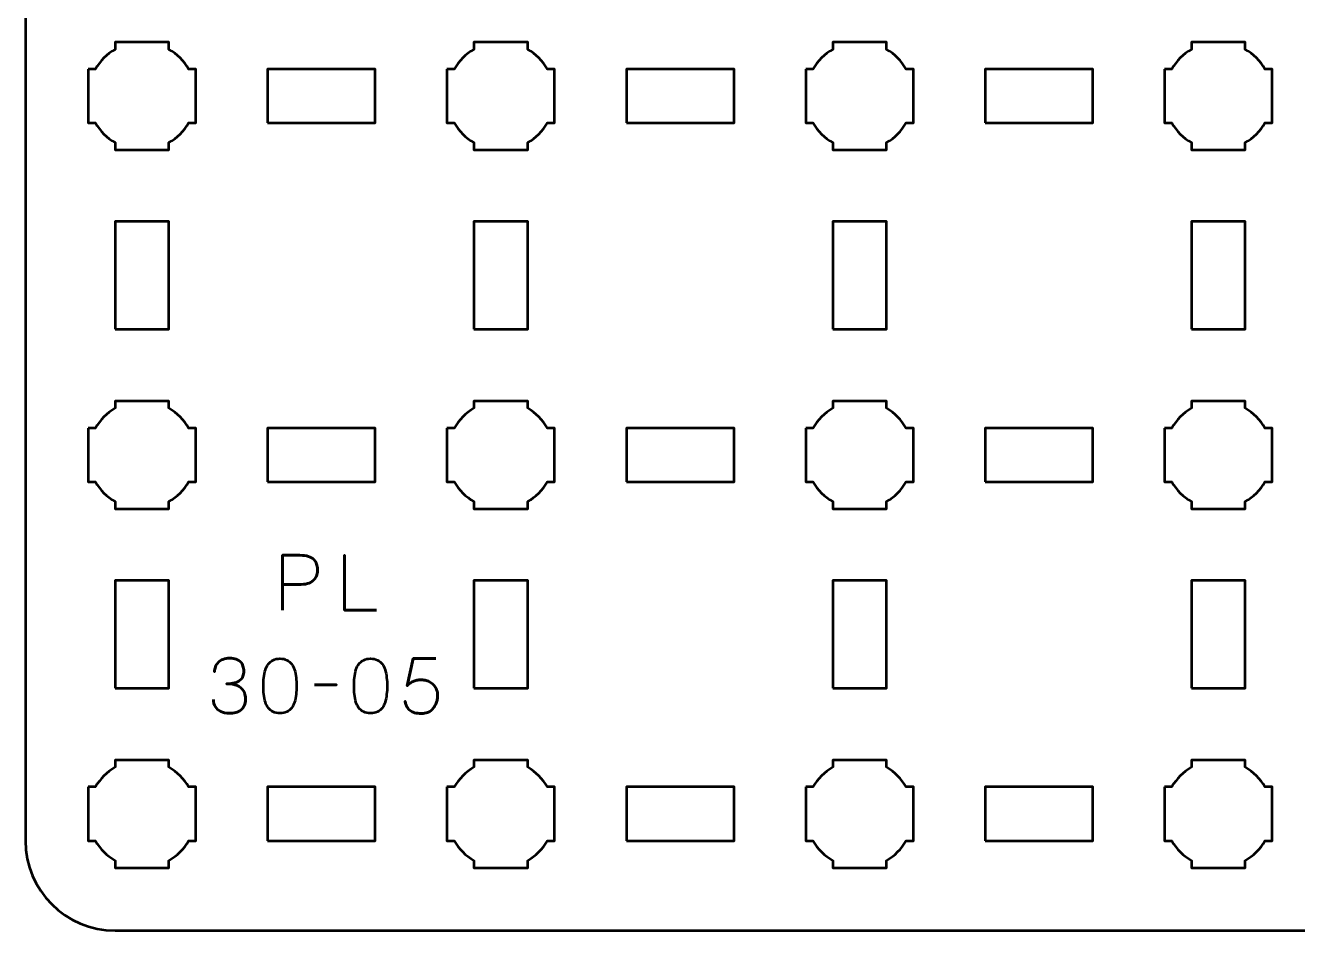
# Model space of a CAD drawing. Header units: centimetres. Extents: x -40.1 to 19.1, y -19.5 to -10.2.
# Drawn here: x -40.15 to -33.06, y -19.5 to -14.46 of the extents above; entities that cross this region are included whole.
import ezdxf

# ---------------------------------------------------------------- set-up
doc = ezdxf.new("R2010")
doc.units = ezdxf.units.CM
doc.header["$MEASUREMENT"] = 0
doc.layers.add('Layer 1', color=7, linetype='Continuous')

msp = doc.modelspace()

# ---------------------------------------------------------------- linework, layer by layer
at = {"layer": 'Layer 1', "color": 250, "lineweight": 53}
for points in [[(-38.8, -15), (-38.2, -15), (-38.2, -14.7), (-38.8, -14.7), (-38.8, -15)], [(-36.8, -15), (-36.2, -15), (-36.2, -14.7), (-36.8, -14.7), (-36.8, -15)], [(-34.8, -15), (-34.2, -15), (-34.2, -14.7), (-34.8, -14.7), (-34.8, -15)], [(-39.65, -16.15), (-39.35, -16.15), (-39.35, -15.55), (-39.65, -15.55), (-39.65, -16.15)], [(-37.65, -16.15), (-37.35, -16.15), (-37.35, -15.55), (-37.65, -15.55), (-37.65, -16.15)], [(-35.65, -16.15), (-35.35, -16.15), (-35.35, -15.55), (-35.65, -15.55), (-35.65, -16.15)], [(-33.65, -16.15), (-33.35, -16.15), (-33.35, -15.55), (-33.65, -15.55), (-33.65, -16.15)], [(-38.8, -17), (-38.2, -17), (-38.2, -16.7), (-38.8, -16.7), (-38.8, -17)], [(-36.8, -17), (-36.2, -17), (-36.2, -16.7), (-36.8, -16.7), (-36.8, -17)], [(-34.8, -17), (-34.2, -17), (-34.2, -16.7), (-34.8, -16.7), (-34.8, -17)], [(-39.65, -18.15), (-39.35, -18.15), (-39.35, -17.55), (-39.65, -17.55), (-39.65, -18.15)], [(-37.65, -18.15), (-37.35, -18.15), (-37.35, -17.55), (-37.65, -17.55), (-37.65, -18.15)], [(-35.65, -18.15), (-35.35, -18.15), (-35.35, -17.55), (-35.65, -17.55), (-35.65, -18.15)], [(-33.65, -18.15), (-33.35, -18.15), (-33.35, -17.55), (-33.65, -17.55), (-33.65, -18.15)], [(-38.8, -19), (-38.2, -19), (-38.2, -18.7), (-38.8, -18.7), (-38.8, -19)], [(-36.8, -19), (-36.2, -19), (-36.2, -18.7), (-36.8, -18.7), (-36.8, -19)], [(-34.8, -19), (-34.2, -19), (-34.2, -18.7), (-34.8, -18.7), (-34.8, -19)]]:
    msp.add_lwpolyline(points, close=True, dxfattribs=at)
msp.add_open_spline([(-40.15, -19), (-40.15, -19), (-40.15, -10.7), (-40.15, -10.7), (-40.15, -10.7), (-40.15, -10.42391), (-39.92609, -10.2), (-39.65, -10.2), (-39.65, -10.2), (-39.65, -10.2), (18.65, -10.2), (18.65, -10.2), (18.65, -10.2), (18.92609, -10.2), (19.15, -10.42391), (19.15, -10.7), (19.15, -10.7), (19.15, -10.7), (19.15, -19), (19.15, -19), (19.15, -19), (19.15, -19.27609), (18.92609, -19.5), (18.65, -19.5), (18.65, -19.5), (18.65, -19.5), (-39.65, -19.5), (-39.65, -19.5), (-39.65, -19.5), (-39.92609, -19.5), (-40.15, -19.27609), (-40.15, -19)], degree=3, knots=[0, 0, 0, 0, 0.125, 0.125, 0.125, 0.125, 0.25, 0.25, 0.25, 0.25, 0.375, 0.375, 0.375, 0.375, 0.5, 0.5, 0.5, 0.5, 0.625, 0.625, 0.625, 0.625, 0.75, 0.75, 0.75, 0.75, 0.875, 0.875, 0.875, 0.875, 1, 1, 1, 1], dxfattribs=at)
at = {"layer": 'Layer 1', "lineweight": 53}
for points in [[(-39.8, -14.7), (-39.8, -14.7), (-39.75985, -14.7), (-39.75985, -14.7), (-39.75985, -14.7), (-39.7335, -14.65447), (-39.69553, -14.6165), (-39.65, -14.59015), (-39.65, -14.59015), (-39.65, -14.59015), (-39.65, -14.55), (-39.65, -14.55), (-39.65, -14.55), (-39.65, -14.55), (-39.5, -14.55), (-39.5, -14.55), (-39.5, -14.55), (-39.5, -14.55), (-39.35, -14.55), (-39.35, -14.55), (-39.35, -14.55), (-39.35, -14.55), (-39.35, -14.59015), (-39.35, -14.59015), (-39.35, -14.59015), (-39.30447, -14.6165), (-39.2665, -14.65447), (-39.24015, -14.7), (-39.24015, -14.7), (-39.24015, -14.7), (-39.2, -14.7), (-39.2, -14.7), (-39.2, -14.7), (-39.2, -14.7), (-39.2, -14.85), (-39.2, -14.85), (-39.2, -14.85), (-39.2, -14.85), (-39.2, -15), (-39.2, -15), (-39.2, -15), (-39.2, -15), (-39.24015, -15), (-39.24015, -15), (-39.24015, -15), (-39.2665, -15.04553), (-39.30447, -15.0835), (-39.35, -15.10985), (-39.35, -15.10985), (-39.35, -15.10985), (-39.35, -15.15), (-39.35, -15.15), (-39.35, -15.15), (-39.35, -15.15), (-39.5, -15.15), (-39.5, -15.15), (-39.5, -15.15), (-39.5, -15.15), (-39.65, -15.15), (-39.65, -15.15), (-39.65, -15.15), (-39.65, -15.15), (-39.65, -15.10985), (-39.65, -15.10985), (-39.65, -15.10985), (-39.69553, -15.0835), (-39.7335, -15.04553), (-39.75985, -15), (-39.75985, -15), (-39.75985, -15), (-39.8, -15), (-39.8, -15), (-39.8, -15), (-39.8, -15), (-39.8, -14.85), (-39.8, -14.85), (-39.8, -14.85), (-39.8, -14.85), (-39.8, -14.7), (-39.8, -14.7)], [(-37.8, -14.7), (-37.8, -14.7), (-37.75985, -14.7), (-37.75985, -14.7), (-37.75985, -14.7), (-37.7335, -14.65447), (-37.69553, -14.6165), (-37.65, -14.59015), (-37.65, -14.59015), (-37.65, -14.59015), (-37.65, -14.55), (-37.65, -14.55), (-37.65, -14.55), (-37.65, -14.55), (-37.5, -14.55), (-37.5, -14.55), (-37.5, -14.55), (-37.5, -14.55), (-37.35, -14.55), (-37.35, -14.55), (-37.35, -14.55), (-37.35, -14.55), (-37.35, -14.59015), (-37.35, -14.59015), (-37.35, -14.59015), (-37.30447, -14.6165), (-37.2665, -14.65447), (-37.24015, -14.7), (-37.24015, -14.7), (-37.24015, -14.7), (-37.2, -14.7), (-37.2, -14.7), (-37.2, -14.7), (-37.2, -14.7), (-37.2, -14.85), (-37.2, -14.85), (-37.2, -14.85), (-37.2, -14.85), (-37.2, -15), (-37.2, -15), (-37.2, -15), (-37.2, -15), (-37.24015, -15), (-37.24015, -15), (-37.24015, -15), (-37.2665, -15.04553), (-37.30447, -15.0835), (-37.35, -15.10985), (-37.35, -15.10985), (-37.35, -15.10985), (-37.35, -15.15), (-37.35, -15.15), (-37.35, -15.15), (-37.35, -15.15), (-37.5, -15.15), (-37.5, -15.15), (-37.5, -15.15), (-37.5, -15.15), (-37.65, -15.15), (-37.65, -15.15), (-37.65, -15.15), (-37.65, -15.15), (-37.65, -15.10985), (-37.65, -15.10985), (-37.65, -15.10985), (-37.69553, -15.0835), (-37.7335, -15.04553), (-37.75985, -15), (-37.75985, -15), (-37.75985, -15), (-37.8, -15), (-37.8, -15), (-37.8, -15), (-37.8, -15), (-37.8, -14.85), (-37.8, -14.85), (-37.8, -14.85), (-37.8, -14.85), (-37.8, -14.7), (-37.8, -14.7)], [(-35.8, -14.7), (-35.8, -14.7), (-35.75985, -14.7), (-35.75985, -14.7), (-35.75985, -14.7), (-35.7335, -14.65447), (-35.69553, -14.6165), (-35.65, -14.59015), (-35.65, -14.59015), (-35.65, -14.59015), (-35.65, -14.55), (-35.65, -14.55), (-35.65, -14.55), (-35.65, -14.55), (-35.5, -14.55), (-35.5, -14.55), (-35.5, -14.55), (-35.5, -14.55), (-35.35, -14.55), (-35.35, -14.55), (-35.35, -14.55), (-35.35, -14.55), (-35.35, -14.59015), (-35.35, -14.59015), (-35.35, -14.59015), (-35.30447, -14.6165), (-35.2665, -14.65447), (-35.24015, -14.7), (-35.24015, -14.7), (-35.24015, -14.7), (-35.2, -14.7), (-35.2, -14.7), (-35.2, -14.7), (-35.2, -14.7), (-35.2, -14.85), (-35.2, -14.85), (-35.2, -14.85), (-35.2, -14.85), (-35.2, -15), (-35.2, -15), (-35.2, -15), (-35.2, -15), (-35.24015, -15), (-35.24015, -15), (-35.24015, -15), (-35.2665, -15.04553), (-35.30447, -15.0835), (-35.35, -15.10985), (-35.35, -15.10985), (-35.35, -15.10985), (-35.35, -15.15), (-35.35, -15.15), (-35.35, -15.15), (-35.35, -15.15), (-35.5, -15.15), (-35.5, -15.15), (-35.5, -15.15), (-35.5, -15.15), (-35.65, -15.15), (-35.65, -15.15), (-35.65, -15.15), (-35.65, -15.15), (-35.65, -15.10985), (-35.65, -15.10985), (-35.65, -15.10985), (-35.69553, -15.0835), (-35.7335, -15.04553), (-35.75985, -15), (-35.75985, -15), (-35.75985, -15), (-35.8, -15), (-35.8, -15), (-35.8, -15), (-35.8, -15), (-35.8, -14.85), (-35.8, -14.85), (-35.8, -14.85), (-35.8, -14.85), (-35.8, -14.7), (-35.8, -14.7)], [(-33.8, -14.7), (-33.8, -14.7), (-33.75985, -14.7), (-33.75985, -14.7), (-33.75985, -14.7), (-33.7335, -14.65447), (-33.69553, -14.6165), (-33.65, -14.59015), (-33.65, -14.59015), (-33.65, -14.59015), (-33.65, -14.55), (-33.65, -14.55), (-33.65, -14.55), (-33.65, -14.55), (-33.5, -14.55), (-33.5, -14.55), (-33.5, -14.55), (-33.5, -14.55), (-33.35, -14.55), (-33.35, -14.55), (-33.35, -14.55), (-33.35, -14.55), (-33.35, -14.59015), (-33.35, -14.59015), (-33.35, -14.59015), (-33.30447, -14.6165), (-33.2665, -14.65447), (-33.24015, -14.7), (-33.24015, -14.7), (-33.24015, -14.7), (-33.2, -14.7), (-33.2, -14.7), (-33.2, -14.7), (-33.2, -14.7), (-33.2, -14.85), (-33.2, -14.85), (-33.2, -14.85), (-33.2, -14.85), (-33.2, -15), (-33.2, -15), (-33.2, -15), (-33.2, -15), (-33.24015, -15), (-33.24015, -15), (-33.24015, -15), (-33.2665, -15.04553), (-33.30447, -15.0835), (-33.35, -15.10985), (-33.35, -15.10985), (-33.35, -15.10985), (-33.35, -15.15), (-33.35, -15.15), (-33.35, -15.15), (-33.35, -15.15), (-33.5, -15.15), (-33.5, -15.15), (-33.5, -15.15), (-33.5, -15.15), (-33.65, -15.15), (-33.65, -15.15), (-33.65, -15.15), (-33.65, -15.15), (-33.65, -15.10985), (-33.65, -15.10985), (-33.65, -15.10985), (-33.69553, -15.0835), (-33.7335, -15.04553), (-33.75985, -15), (-33.75985, -15), (-33.75985, -15), (-33.8, -15), (-33.8, -15), (-33.8, -15), (-33.8, -15), (-33.8, -14.85), (-33.8, -14.85), (-33.8, -14.85), (-33.8, -14.85), (-33.8, -14.7), (-33.8, -14.7)], [(-39.8, -16.7), (-39.8, -16.7), (-39.75985, -16.7), (-39.75985, -16.7), (-39.75985, -16.7), (-39.7335, -16.65447), (-39.69553, -16.6165), (-39.65, -16.59015), (-39.65, -16.59015), (-39.65, -16.59015), (-39.65, -16.55), (-39.65, -16.55), (-39.65, -16.55), (-39.65, -16.55), (-39.5, -16.55), (-39.5, -16.55), (-39.5, -16.55), (-39.5, -16.55), (-39.35, -16.55), (-39.35, -16.55), (-39.35, -16.55), (-39.35, -16.55), (-39.35, -16.59015), (-39.35, -16.59015), (-39.35, -16.59015), (-39.30447, -16.6165), (-39.2665, -16.65447), (-39.24015, -16.7), (-39.24015, -16.7), (-39.24015, -16.7), (-39.2, -16.7), (-39.2, -16.7), (-39.2, -16.7), (-39.2, -16.7), (-39.2, -16.85), (-39.2, -16.85), (-39.2, -16.85), (-39.2, -16.85), (-39.2, -17), (-39.2, -17), (-39.2, -17), (-39.2, -17), (-39.24015, -17), (-39.24015, -17), (-39.24015, -17), (-39.2665, -17.04553), (-39.30447, -17.0835), (-39.35, -17.10985), (-39.35, -17.10985), (-39.35, -17.10985), (-39.35, -17.15), (-39.35, -17.15), (-39.35, -17.15), (-39.35, -17.15), (-39.5, -17.15), (-39.5, -17.15), (-39.5, -17.15), (-39.5, -17.15), (-39.65, -17.15), (-39.65, -17.15), (-39.65, -17.15), (-39.65, -17.15), (-39.65, -17.10985), (-39.65, -17.10985), (-39.65, -17.10985), (-39.69553, -17.0835), (-39.7335, -17.04553), (-39.75985, -17), (-39.75985, -17), (-39.75985, -17), (-39.8, -17), (-39.8, -17), (-39.8, -17), (-39.8, -17), (-39.8, -16.85), (-39.8, -16.85), (-39.8, -16.85), (-39.8, -16.85), (-39.8, -16.7), (-39.8, -16.7)], [(-37.8, -16.7), (-37.8, -16.7), (-37.75985, -16.7), (-37.75985, -16.7), (-37.75985, -16.7), (-37.7335, -16.65447), (-37.69553, -16.6165), (-37.65, -16.59015), (-37.65, -16.59015), (-37.65, -16.59015), (-37.65, -16.55), (-37.65, -16.55), (-37.65, -16.55), (-37.65, -16.55), (-37.5, -16.55), (-37.5, -16.55), (-37.5, -16.55), (-37.5, -16.55), (-37.35, -16.55), (-37.35, -16.55), (-37.35, -16.55), (-37.35, -16.55), (-37.35, -16.59015), (-37.35, -16.59015), (-37.35, -16.59015), (-37.30447, -16.6165), (-37.2665, -16.65447), (-37.24015, -16.7), (-37.24015, -16.7), (-37.24015, -16.7), (-37.2, -16.7), (-37.2, -16.7), (-37.2, -16.7), (-37.2, -16.7), (-37.2, -16.85), (-37.2, -16.85), (-37.2, -16.85), (-37.2, -16.85), (-37.2, -17), (-37.2, -17), (-37.2, -17), (-37.2, -17), (-37.24015, -17), (-37.24015, -17), (-37.24015, -17), (-37.2665, -17.04553), (-37.30447, -17.0835), (-37.35, -17.10985), (-37.35, -17.10985), (-37.35, -17.10985), (-37.35, -17.15), (-37.35, -17.15), (-37.35, -17.15), (-37.35, -17.15), (-37.5, -17.15), (-37.5, -17.15), (-37.5, -17.15), (-37.5, -17.15), (-37.65, -17.15), (-37.65, -17.15), (-37.65, -17.15), (-37.65, -17.15), (-37.65, -17.10985), (-37.65, -17.10985), (-37.65, -17.10985), (-37.69553, -17.0835), (-37.7335, -17.04553), (-37.75985, -17), (-37.75985, -17), (-37.75985, -17), (-37.8, -17), (-37.8, -17), (-37.8, -17), (-37.8, -17), (-37.8, -16.85), (-37.8, -16.85), (-37.8, -16.85), (-37.8, -16.85), (-37.8, -16.7), (-37.8, -16.7)], [(-35.8, -16.7), (-35.8, -16.7), (-35.75985, -16.7), (-35.75985, -16.7), (-35.75985, -16.7), (-35.7335, -16.65447), (-35.69553, -16.6165), (-35.65, -16.59015), (-35.65, -16.59015), (-35.65, -16.59015), (-35.65, -16.55), (-35.65, -16.55), (-35.65, -16.55), (-35.65, -16.55), (-35.5, -16.55), (-35.5, -16.55), (-35.5, -16.55), (-35.5, -16.55), (-35.35, -16.55), (-35.35, -16.55), (-35.35, -16.55), (-35.35, -16.55), (-35.35, -16.59015), (-35.35, -16.59015), (-35.35, -16.59015), (-35.30447, -16.6165), (-35.2665, -16.65447), (-35.24015, -16.7), (-35.24015, -16.7), (-35.24015, -16.7), (-35.2, -16.7), (-35.2, -16.7), (-35.2, -16.7), (-35.2, -16.7), (-35.2, -16.85), (-35.2, -16.85), (-35.2, -16.85), (-35.2, -16.85), (-35.2, -17), (-35.2, -17), (-35.2, -17), (-35.2, -17), (-35.24015, -17), (-35.24015, -17), (-35.24015, -17), (-35.2665, -17.04553), (-35.30447, -17.0835), (-35.35, -17.10985), (-35.35, -17.10985), (-35.35, -17.10985), (-35.35, -17.15), (-35.35, -17.15), (-35.35, -17.15), (-35.35, -17.15), (-35.5, -17.15), (-35.5, -17.15), (-35.5, -17.15), (-35.5, -17.15), (-35.65, -17.15), (-35.65, -17.15), (-35.65, -17.15), (-35.65, -17.15), (-35.65, -17.10985), (-35.65, -17.10985), (-35.65, -17.10985), (-35.69553, -17.0835), (-35.7335, -17.04553), (-35.75985, -17), (-35.75985, -17), (-35.75985, -17), (-35.8, -17), (-35.8, -17), (-35.8, -17), (-35.8, -17), (-35.8, -16.85), (-35.8, -16.85), (-35.8, -16.85), (-35.8, -16.85), (-35.8, -16.7), (-35.8, -16.7)], [(-33.8, -16.7), (-33.8, -16.7), (-33.75985, -16.7), (-33.75985, -16.7), (-33.75985, -16.7), (-33.7335, -16.65447), (-33.69553, -16.6165), (-33.65, -16.59015), (-33.65, -16.59015), (-33.65, -16.59015), (-33.65, -16.55), (-33.65, -16.55), (-33.65, -16.55), (-33.65, -16.55), (-33.5, -16.55), (-33.5, -16.55), (-33.5, -16.55), (-33.5, -16.55), (-33.35, -16.55), (-33.35, -16.55), (-33.35, -16.55), (-33.35, -16.55), (-33.35, -16.59015), (-33.35, -16.59015), (-33.35, -16.59015), (-33.30447, -16.6165), (-33.2665, -16.65447), (-33.24015, -16.7), (-33.24015, -16.7), (-33.24015, -16.7), (-33.2, -16.7), (-33.2, -16.7), (-33.2, -16.7), (-33.2, -16.7), (-33.2, -16.85), (-33.2, -16.85), (-33.2, -16.85), (-33.2, -16.85), (-33.2, -17), (-33.2, -17), (-33.2, -17), (-33.2, -17), (-33.24015, -17), (-33.24015, -17), (-33.24015, -17), (-33.2665, -17.04553), (-33.30447, -17.0835), (-33.35, -17.10985), (-33.35, -17.10985), (-33.35, -17.10985), (-33.35, -17.15), (-33.35, -17.15), (-33.35, -17.15), (-33.35, -17.15), (-33.5, -17.15), (-33.5, -17.15), (-33.5, -17.15), (-33.5, -17.15), (-33.65, -17.15), (-33.65, -17.15), (-33.65, -17.15), (-33.65, -17.15), (-33.65, -17.10985), (-33.65, -17.10985), (-33.65, -17.10985), (-33.69553, -17.0835), (-33.7335, -17.04553), (-33.75985, -17), (-33.75985, -17), (-33.75985, -17), (-33.8, -17), (-33.8, -17), (-33.8, -17), (-33.8, -17), (-33.8, -16.85), (-33.8, -16.85), (-33.8, -16.85), (-33.8, -16.85), (-33.8, -16.7), (-33.8, -16.7)], [(-39.8, -18.7), (-39.8, -18.7), (-39.75985, -18.7), (-39.75985, -18.7), (-39.75985, -18.7), (-39.7335, -18.65447), (-39.69553, -18.6165), (-39.65, -18.59015), (-39.65, -18.59015), (-39.65, -18.59015), (-39.65, -18.55), (-39.65, -18.55), (-39.65, -18.55), (-39.65, -18.55), (-39.5, -18.55), (-39.5, -18.55), (-39.5, -18.55), (-39.5, -18.55), (-39.35, -18.55), (-39.35, -18.55), (-39.35, -18.55), (-39.35, -18.55), (-39.35, -18.59015), (-39.35, -18.59015), (-39.35, -18.59015), (-39.30447, -18.6165), (-39.2665, -18.65447), (-39.24015, -18.7), (-39.24015, -18.7), (-39.24015, -18.7), (-39.2, -18.7), (-39.2, -18.7), (-39.2, -18.7), (-39.2, -18.7), (-39.2, -18.85), (-39.2, -18.85), (-39.2, -18.85), (-39.2, -18.85), (-39.2, -19), (-39.2, -19), (-39.2, -19), (-39.2, -19), (-39.24015, -19), (-39.24015, -19), (-39.24015, -19), (-39.2665, -19.04553), (-39.30447, -19.0835), (-39.35, -19.10985), (-39.35, -19.10985), (-39.35, -19.10985), (-39.35, -19.15), (-39.35, -19.15), (-39.35, -19.15), (-39.35, -19.15), (-39.5, -19.15), (-39.5, -19.15), (-39.5, -19.15), (-39.5, -19.15), (-39.65, -19.15), (-39.65, -19.15), (-39.65, -19.15), (-39.65, -19.15), (-39.65, -19.10985), (-39.65, -19.10985), (-39.65, -19.10985), (-39.69553, -19.0835), (-39.7335, -19.04553), (-39.75985, -19), (-39.75985, -19), (-39.75985, -19), (-39.8, -19), (-39.8, -19), (-39.8, -19), (-39.8, -19), (-39.8, -18.85), (-39.8, -18.85), (-39.8, -18.85), (-39.8, -18.85), (-39.8, -18.7), (-39.8, -18.7)], [(-37.8, -18.7), (-37.8, -18.7), (-37.75985, -18.7), (-37.75985, -18.7), (-37.75985, -18.7), (-37.7335, -18.65447), (-37.69553, -18.6165), (-37.65, -18.59015), (-37.65, -18.59015), (-37.65, -18.59015), (-37.65, -18.55), (-37.65, -18.55), (-37.65, -18.55), (-37.65, -18.55), (-37.5, -18.55), (-37.5, -18.55), (-37.5, -18.55), (-37.5, -18.55), (-37.35, -18.55), (-37.35, -18.55), (-37.35, -18.55), (-37.35, -18.55), (-37.35, -18.59015), (-37.35, -18.59015), (-37.35, -18.59015), (-37.30447, -18.6165), (-37.2665, -18.65447), (-37.24015, -18.7), (-37.24015, -18.7), (-37.24015, -18.7), (-37.2, -18.7), (-37.2, -18.7), (-37.2, -18.7), (-37.2, -18.7), (-37.2, -18.85), (-37.2, -18.85), (-37.2, -18.85), (-37.2, -18.85), (-37.2, -19), (-37.2, -19), (-37.2, -19), (-37.2, -19), (-37.24015, -19), (-37.24015, -19), (-37.24015, -19), (-37.2665, -19.04553), (-37.30447, -19.0835), (-37.35, -19.10985), (-37.35, -19.10985), (-37.35, -19.10985), (-37.35, -19.15), (-37.35, -19.15), (-37.35, -19.15), (-37.35, -19.15), (-37.5, -19.15), (-37.5, -19.15), (-37.5, -19.15), (-37.5, -19.15), (-37.65, -19.15), (-37.65, -19.15), (-37.65, -19.15), (-37.65, -19.15), (-37.65, -19.10985), (-37.65, -19.10985), (-37.65, -19.10985), (-37.69553, -19.0835), (-37.7335, -19.04553), (-37.75985, -19), (-37.75985, -19), (-37.75985, -19), (-37.8, -19), (-37.8, -19), (-37.8, -19), (-37.8, -19), (-37.8, -18.85), (-37.8, -18.85), (-37.8, -18.85), (-37.8, -18.85), (-37.8, -18.7), (-37.8, -18.7)], [(-35.8, -18.7), (-35.8, -18.7), (-35.75985, -18.7), (-35.75985, -18.7), (-35.75985, -18.7), (-35.7335, -18.65447), (-35.69553, -18.6165), (-35.65, -18.59015), (-35.65, -18.59015), (-35.65, -18.59015), (-35.65, -18.55), (-35.65, -18.55), (-35.65, -18.55), (-35.65, -18.55), (-35.5, -18.55), (-35.5, -18.55), (-35.5, -18.55), (-35.5, -18.55), (-35.35, -18.55), (-35.35, -18.55), (-35.35, -18.55), (-35.35, -18.55), (-35.35, -18.59015), (-35.35, -18.59015), (-35.35, -18.59015), (-35.30447, -18.6165), (-35.2665, -18.65447), (-35.24015, -18.7), (-35.24015, -18.7), (-35.24015, -18.7), (-35.2, -18.7), (-35.2, -18.7), (-35.2, -18.7), (-35.2, -18.7), (-35.2, -18.85), (-35.2, -18.85), (-35.2, -18.85), (-35.2, -18.85), (-35.2, -19), (-35.2, -19), (-35.2, -19), (-35.2, -19), (-35.24015, -19), (-35.24015, -19), (-35.24015, -19), (-35.2665, -19.04553), (-35.30447, -19.0835), (-35.35, -19.10985), (-35.35, -19.10985), (-35.35, -19.10985), (-35.35, -19.15), (-35.35, -19.15), (-35.35, -19.15), (-35.35, -19.15), (-35.5, -19.15), (-35.5, -19.15), (-35.5, -19.15), (-35.5, -19.15), (-35.65, -19.15), (-35.65, -19.15), (-35.65, -19.15), (-35.65, -19.15), (-35.65, -19.10985), (-35.65, -19.10985), (-35.65, -19.10985), (-35.69553, -19.0835), (-35.7335, -19.04553), (-35.75985, -19), (-35.75985, -19), (-35.75985, -19), (-35.8, -19), (-35.8, -19), (-35.8, -19), (-35.8, -19), (-35.8, -18.85), (-35.8, -18.85), (-35.8, -18.85), (-35.8, -18.85), (-35.8, -18.7), (-35.8, -18.7)], [(-33.8, -18.7), (-33.8, -18.7), (-33.75985, -18.7), (-33.75985, -18.7), (-33.75985, -18.7), (-33.7335, -18.65447), (-33.69553, -18.6165), (-33.65, -18.59015), (-33.65, -18.59015), (-33.65, -18.59015), (-33.65, -18.55), (-33.65, -18.55), (-33.65, -18.55), (-33.65, -18.55), (-33.5, -18.55), (-33.5, -18.55), (-33.5, -18.55), (-33.5, -18.55), (-33.35, -18.55), (-33.35, -18.55), (-33.35, -18.55), (-33.35, -18.55), (-33.35, -18.59015), (-33.35, -18.59015), (-33.35, -18.59015), (-33.30447, -18.6165), (-33.2665, -18.65447), (-33.24015, -18.7), (-33.24015, -18.7), (-33.24015, -18.7), (-33.2, -18.7), (-33.2, -18.7), (-33.2, -18.7), (-33.2, -18.7), (-33.2, -18.85), (-33.2, -18.85), (-33.2, -18.85), (-33.2, -18.85), (-33.2, -19), (-33.2, -19), (-33.2, -19), (-33.2, -19), (-33.24015, -19), (-33.24015, -19), (-33.24015, -19), (-33.2665, -19.04553), (-33.30447, -19.0835), (-33.35, -19.10985), (-33.35, -19.10985), (-33.35, -19.10985), (-33.35, -19.15), (-33.35, -19.15), (-33.35, -19.15), (-33.35, -19.15), (-33.5, -19.15), (-33.5, -19.15), (-33.5, -19.15), (-33.5, -19.15), (-33.65, -19.15), (-33.65, -19.15), (-33.65, -19.15), (-33.65, -19.15), (-33.65, -19.10985), (-33.65, -19.10985), (-33.65, -19.10985), (-33.69553, -19.0835), (-33.7335, -19.04553), (-33.75985, -19), (-33.75985, -19), (-33.75985, -19), (-33.8, -19), (-33.8, -19), (-33.8, -19), (-33.8, -19), (-33.8, -18.85), (-33.8, -18.85), (-33.8, -18.85), (-33.8, -18.85), (-33.8, -18.7), (-33.8, -18.7)]]:
    msp.add_open_spline(points, degree=3, knots=[0, 0, 0, 0, 0.05, 0.05, 0.05, 0.05, 0.1, 0.1, 0.1, 0.1, 0.15, 0.15, 0.15, 0.15, 0.2, 0.2, 0.2, 0.2, 0.25, 0.25, 0.25, 0.25, 0.3, 0.3, 0.3, 0.3, 0.35, 0.35, 0.35, 0.35, 0.4, 0.4, 0.4, 0.4, 0.45, 0.45, 0.45, 0.45, 0.5, 0.5, 0.5, 0.5, 0.55, 0.55, 0.55, 0.55, 0.6, 0.6, 0.6, 0.6, 0.65, 0.65, 0.65, 0.65, 0.7, 0.7, 0.7, 0.7, 0.75, 0.75, 0.75, 0.75, 0.8, 0.8, 0.8, 0.8, 0.85, 0.85, 0.85, 0.85, 0.9, 0.9, 0.9, 0.9, 0.95, 0.95, 0.95, 0.95, 1, 1, 1, 1], dxfattribs=at)
at = {"layer": 'Layer 1', "color": 5, "lineweight": 53}
for points, knots in [([(-38.71762, -17.71432), (-38.71762, -17.71432), (-38.71762, -17.4091), (-38.71762, -17.4091), (-38.71762, -17.4091), (-38.71762, -17.4091), (-38.62025, -17.4091), (-38.62025, -17.4091), (-38.62025, -17.4091), (-38.60078, -17.40917), (-38.58477, -17.41136), (-38.57214, -17.41559), (-38.57214, -17.41559), (-38.55958, -17.41975), (-38.5497, -17.42554), (-38.54257, -17.43288), (-38.54257, -17.43288), (-38.53545, -17.44014), (-38.53037, -17.44847), (-38.52726, -17.45785), (-38.52726, -17.45785), (-38.52423, -17.46724), (-38.52247, -17.47704), (-38.52204, -17.48742), (-38.52204, -17.48742), (-38.52155, -17.49779), (-38.52275, -17.50795), (-38.52557, -17.51782), (-38.52557, -17.51782), (-38.52846, -17.5277), (-38.53333, -17.53666), (-38.54032, -17.54471), (-38.54032, -17.54471), (-38.54723, -17.55275), (-38.55661, -17.55917), (-38.5684, -17.5639), (-38.5684, -17.5639), (-38.58018, -17.56869), (-38.59478, -17.57109), (-38.61221, -17.57123), (-38.61221, -17.57123), (-38.61221, -17.57123), (-38.71762, -17.57123), (-38.71762, -17.57123), (-38.71762, -17.57123), (-38.71762, -17.57123), (-38.61221, -17.57123), (-38.61221, -17.57123), (-38.61221, -17.57123), (-38.59514, -17.57109), (-38.58067, -17.56869), (-38.56896, -17.5639), (-38.56896, -17.5639), (-38.55718, -17.55917), (-38.54779, -17.55275), (-38.54074, -17.54471), (-38.54074, -17.54471), (-38.53375, -17.53666), (-38.52874, -17.5277), (-38.52578, -17.51782), (-38.52578, -17.51782), (-38.52282, -17.50795), (-38.52155, -17.49779), (-38.52204, -17.48742), (-38.52204, -17.48742), (-38.52247, -17.47704), (-38.52423, -17.46724), (-38.5274, -17.45785), (-38.5274, -17.45785), (-38.53051, -17.44847), (-38.53573, -17.44014), (-38.54286, -17.43288), (-38.54286, -17.43288), (-38.55005, -17.42554), (-38.55993, -17.41975), (-38.57249, -17.41559), (-38.57249, -17.41559), (-38.58512, -17.41136), (-38.60099, -17.40917), (-38.62025, -17.4091), (-38.62025, -17.4091), (-38.62025, -17.4091), (-38.71762, -17.4091), (-38.71762, -17.4091), (-38.71762, -17.4091), (-38.71762, -17.4091), (-38.71762, -17.71432), (-38.71762, -17.71432)], [0, 0, 0, 0, 0.0454545, 0.0454545, 0.0454545, 0.0454545, 0.0909091, 0.0909091, 0.0909091, 0.0909091, 0.1363636, 0.1363636, 0.1363636, 0.1363636, 0.1818182, 0.1818182, 0.1818182, 0.1818182, 0.2272727, 0.2272727, 0.2272727, 0.2272727, 0.2727273, 0.2727273, 0.2727273, 0.2727273, 0.3181818, 0.3181818, 0.3181818, 0.3181818, 0.3636364, 0.3636364, 0.3636364, 0.3636364, 0.4090909, 0.4090909, 0.4090909, 0.4090909, 0.4545455, 0.4545455, 0.4545455, 0.4545455, 0.5, 0.5, 0.5, 0.5, 0.5454545, 0.5454545, 0.5454545, 0.5454545, 0.5909091, 0.5909091, 0.5909091, 0.5909091, 0.6363636, 0.6363636, 0.6363636, 0.6363636, 0.6818182, 0.6818182, 0.6818182, 0.6818182, 0.7272727, 0.7272727, 0.7272727, 0.7272727, 0.7727273, 0.7727273, 0.7727273, 0.7727273, 0.8181818, 0.8181818, 0.8181818, 0.8181818, 0.8636364, 0.8636364, 0.8636364, 0.8636364, 0.9090909, 0.9090909, 0.9090909, 0.9090909, 0.9545455, 0.9545455, 0.9545455, 0.9545455, 1, 1, 1, 1]), ([(-38.19312, -17.71432), (-38.19312, -17.71432), (-38.37134, -17.71432), (-38.37134, -17.71432), (-38.37134, -17.71432), (-38.37134, -17.71432), (-38.37134, -17.4091), (-38.37134, -17.4091), (-38.37134, -17.4091), (-38.37134, -17.4091), (-38.37134, -17.71432), (-38.37134, -17.71432), (-38.37134, -17.71432), (-38.37134, -17.71432), (-38.19312, -17.71432), (-38.19312, -17.71432)], [0, 0, 0, 0, 0.25, 0.25, 0.25, 0.25, 0.5, 0.5, 0.5, 0.5, 0.75, 0.75, 0.75, 0.75, 1, 1, 1, 1]), ([(-39.10201, -18.21301), (-39.10194, -18.22825), (-39.09841, -18.24151), (-39.09143, -18.25301), (-39.09143, -18.25301), (-39.08444, -18.26444), (-39.07449, -18.2734), (-39.06151, -18.27982), (-39.06151, -18.27982), (-39.04853, -18.28624), (-39.03294, -18.28949), (-39.0148, -18.28963), (-39.0148, -18.28963), (-39.00119, -18.28963), (-38.98884, -18.28822), (-38.97762, -18.28526), (-38.97762, -18.28526), (-38.96647, -18.28229), (-38.95688, -18.27771), (-38.94876, -18.27143), (-38.94876, -18.27143), (-38.94065, -18.26515), (-38.93444, -18.25703), (-38.93, -18.24716), (-38.93, -18.24716), (-38.92562, -18.23721), (-38.92344, -18.22528), (-38.92337, -18.21131), (-38.92337, -18.21131), (-38.92329, -18.19269), (-38.9271, -18.17695), (-38.93465, -18.16418), (-38.93465, -18.16418), (-38.9422, -18.15141), (-38.95392, -18.14182), (-38.96965, -18.13526), (-38.96965, -18.13526), (-38.98538, -18.12869), (-39.00556, -18.12538), (-39.03004, -18.12538), (-39.03004, -18.12538), (-39.01177, -18.12545), (-38.99646, -18.12376), (-38.98397, -18.1203), (-38.98397, -18.1203), (-38.97155, -18.11684), (-38.96161, -18.11197), (-38.95413, -18.10562), (-38.95413, -18.10562), (-38.94665, -18.09934), (-38.94122, -18.09186), (-38.93797, -18.08326), (-38.93797, -18.08326), (-38.93465, -18.07472), (-38.93303, -18.06534), (-38.9331, -18.05511), (-38.9331, -18.05511), (-38.93303, -18.04487), (-38.93444, -18.03542), (-38.93726, -18.02667), (-38.93726, -18.02667), (-38.94002, -18.01792), (-38.94453, -18.01023), (-38.95067, -18.00367), (-38.95067, -18.00367), (-38.95681, -17.99711), (-38.96492, -17.99196), (-38.97487, -17.98829), (-38.97487, -17.98829), (-38.98489, -17.98462), (-38.9971, -17.98279), (-39.01142, -17.98272), (-39.01142, -17.98272), (-39.02567, -17.98279), (-39.03816, -17.9849), (-39.04874, -17.989), (-39.04874, -17.989), (-39.0594, -17.99309), (-39.06814, -17.99866), (-39.0752, -18.00579), (-39.0752, -18.00579), (-39.08218, -18.01291), (-39.08741, -18.02103), (-39.09086, -18.0302), (-39.09086, -18.0302), (-39.09439, -18.03937), (-39.09608, -18.04911), (-39.09608, -18.05934), (-39.09608, -18.05934), (-39.09608, -18.04911), (-39.09439, -18.03937), (-39.09086, -18.0302), (-39.09086, -18.0302), (-39.08741, -18.02103), (-39.08218, -18.01291), (-39.0752, -18.00579), (-39.0752, -18.00579), (-39.06814, -17.99866), (-39.0594, -17.99309), (-39.04874, -17.989), (-39.04874, -17.989), (-39.03816, -17.9849), (-39.02567, -17.98279), (-39.01142, -17.98272), (-39.01142, -17.98272), (-38.9971, -17.98279), (-38.98489, -17.98462), (-38.97487, -17.98829), (-38.97487, -17.98829), (-38.96492, -17.99196), (-38.95681, -17.99711), (-38.95067, -18.00367), (-38.95067, -18.00367), (-38.94453, -18.01023), (-38.94002, -18.01792), (-38.93726, -18.02667), (-38.93726, -18.02667), (-38.93444, -18.03542), (-38.93303, -18.04487), (-38.9331, -18.05511), (-38.9331, -18.05511), (-38.93303, -18.06534), (-38.93465, -18.07472), (-38.93797, -18.08326), (-38.93797, -18.08326), (-38.94122, -18.09186), (-38.94665, -18.09934), (-38.95413, -18.10562), (-38.95413, -18.10562), (-38.96161, -18.11197), (-38.97155, -18.11684), (-38.98397, -18.1203), (-38.98397, -18.1203), (-38.99646, -18.12376), (-39.01177, -18.12545), (-39.03004, -18.12538), (-39.03004, -18.12538), (-39.00556, -18.12538), (-38.98538, -18.12869), (-38.96965, -18.13526), (-38.96965, -18.13526), (-38.95392, -18.14182), (-38.9422, -18.15141), (-38.93465, -18.16418), (-38.93465, -18.16418), (-38.9271, -18.17695), (-38.92329, -18.19269), (-38.92337, -18.21131), (-38.92337, -18.21131), (-38.92344, -18.22528), (-38.92562, -18.23721), (-38.93, -18.24716), (-38.93, -18.24716), (-38.93444, -18.25703), (-38.94065, -18.26515), (-38.94876, -18.27143), (-38.94876, -18.27143), (-38.95688, -18.27771), (-38.96647, -18.28229), (-38.97762, -18.28526), (-38.97762, -18.28526), (-38.98884, -18.28822), (-39.00119, -18.28963), (-39.0148, -18.28963), (-39.0148, -18.28963), (-39.03294, -18.28949), (-39.04853, -18.28624), (-39.06151, -18.27982), (-39.06151, -18.27982), (-39.07449, -18.2734), (-39.08444, -18.26444), (-39.09143, -18.25301), (-39.09143, -18.25301), (-39.09841, -18.24151), (-39.10194, -18.22825), (-39.10201, -18.21301)], [0, 0, 0, 0, 0.0227273, 0.0227273, 0.0227273, 0.0227273, 0.0454545, 0.0454545, 0.0454545, 0.0454545, 0.0681818, 0.0681818, 0.0681818, 0.0681818, 0.0909091, 0.0909091, 0.0909091, 0.0909091, 0.1136364, 0.1136364, 0.1136364, 0.1136364, 0.1363636, 0.1363636, 0.1363636, 0.1363636, 0.1590909, 0.1590909, 0.1590909, 0.1590909, 0.1818182, 0.1818182, 0.1818182, 0.1818182, 0.2045455, 0.2045455, 0.2045455, 0.2045455, 0.2272727, 0.2272727, 0.2272727, 0.2272727, 0.25, 0.25, 0.25, 0.25, 0.2727273, 0.2727273, 0.2727273, 0.2727273, 0.2954545, 0.2954545, 0.2954545, 0.2954545, 0.3181818, 0.3181818, 0.3181818, 0.3181818, 0.3409091, 0.3409091, 0.3409091, 0.3409091, 0.3636364, 0.3636364, 0.3636364, 0.3636364, 0.3863636, 0.3863636, 0.3863636, 0.3863636, 0.4090909, 0.4090909, 0.4090909, 0.4090909, 0.4318182, 0.4318182, 0.4318182, 0.4318182, 0.4545455, 0.4545455, 0.4545455, 0.4545455, 0.4772727, 0.4772727, 0.4772727, 0.4772727, 0.5, 0.5, 0.5, 0.5, 0.5227273, 0.5227273, 0.5227273, 0.5227273, 0.5454545, 0.5454545, 0.5454545, 0.5454545, 0.5681818, 0.5681818, 0.5681818, 0.5681818, 0.5909091, 0.5909091, 0.5909091, 0.5909091, 0.6136364, 0.6136364, 0.6136364, 0.6136364, 0.6363636, 0.6363636, 0.6363636, 0.6363636, 0.6590909, 0.6590909, 0.6590909, 0.6590909, 0.6818182, 0.6818182, 0.6818182, 0.6818182, 0.7045455, 0.7045455, 0.7045455, 0.7045455, 0.7272727, 0.7272727, 0.7272727, 0.7272727, 0.75, 0.75, 0.75, 0.75, 0.7727273, 0.7727273, 0.7727273, 0.7727273, 0.7954545, 0.7954545, 0.7954545, 0.7954545, 0.8181818, 0.8181818, 0.8181818, 0.8181818, 0.8409091, 0.8409091, 0.8409091, 0.8409091, 0.8636364, 0.8636364, 0.8636364, 0.8636364, 0.8863636, 0.8863636, 0.8863636, 0.8863636, 0.9090909, 0.9090909, 0.9090909, 0.9090909, 0.9318182, 0.9318182, 0.9318182, 0.9318182, 0.9545455, 0.9545455, 0.9545455, 0.9545455, 0.9772727, 0.9772727, 0.9772727, 0.9772727, 1, 1, 1, 1]), ([(-38.73117, -18.28963), (-38.71636, -18.28956), (-38.70359, -18.28695), (-38.69293, -18.28187), (-38.69293, -18.28187), (-38.68235, -18.27679), (-38.67353, -18.26952), (-38.66648, -18.26028), (-38.66648, -18.26028), (-38.65949, -18.25097), (-38.65399, -18.23996), (-38.6499, -18.22726), (-38.6499, -18.22726), (-38.64587, -18.21456), (-38.64298, -18.20066), (-38.64136, -18.18542), (-38.64136, -18.18542), (-38.63966, -18.17018), (-38.63882, -18.15416), (-38.63889, -18.13723), (-38.63889, -18.13723), (-38.63882, -18.12037), (-38.63966, -18.10435), (-38.64136, -18.08918), (-38.64136, -18.08918), (-38.64298, -18.07401), (-38.64587, -18.06004), (-38.6499, -18.04734), (-38.6499, -18.04734), (-38.65399, -18.03471), (-38.65949, -18.02371), (-38.66648, -18.01432), (-38.66648, -18.01432), (-38.67353, -18.00501), (-38.68235, -17.99774), (-38.69293, -17.99266), (-38.69293, -17.99266), (-38.70359, -17.98751), (-38.71636, -17.9849), (-38.73117, -17.98483), (-38.73117, -17.98483), (-38.74599, -17.9849), (-38.75876, -17.98751), (-38.76942, -17.99266), (-38.76942, -17.99266), (-38.78, -17.99774), (-38.78882, -18.00501), (-38.79587, -18.01432), (-38.79587, -18.01432), (-38.80286, -18.02371), (-38.80836, -18.03471), (-38.81245, -18.04734), (-38.81245, -18.04734), (-38.81648, -18.06004), (-38.81937, -18.07401), (-38.82099, -18.08918), (-38.82099, -18.08918), (-38.82268, -18.10435), (-38.82353, -18.12037), (-38.82346, -18.13723), (-38.82346, -18.13723), (-38.82353, -18.15416), (-38.82268, -18.17018), (-38.82099, -18.18542), (-38.82099, -18.18542), (-38.81937, -18.20066), (-38.81648, -18.21456), (-38.81245, -18.22726), (-38.81245, -18.22726), (-38.80836, -18.23996), (-38.80286, -18.25097), (-38.79587, -18.26028), (-38.79587, -18.26028), (-38.78882, -18.26952), (-38.78, -18.27679), (-38.76942, -18.28187), (-38.76942, -18.28187), (-38.75876, -18.28695), (-38.74599, -18.28956), (-38.73117, -18.28963)], [0, 0, 0, 0, 0.05, 0.05, 0.05, 0.05, 0.1, 0.1, 0.1, 0.1, 0.15, 0.15, 0.15, 0.15, 0.2, 0.2, 0.2, 0.2, 0.25, 0.25, 0.25, 0.25, 0.3, 0.3, 0.3, 0.3, 0.35, 0.35, 0.35, 0.35, 0.4, 0.4, 0.4, 0.4, 0.45, 0.45, 0.45, 0.45, 0.5, 0.5, 0.5, 0.5, 0.55, 0.55, 0.55, 0.55, 0.6, 0.6, 0.6, 0.6, 0.65, 0.65, 0.65, 0.65, 0.7, 0.7, 0.7, 0.7, 0.75, 0.75, 0.75, 0.75, 0.8, 0.8, 0.8, 0.8, 0.85, 0.85, 0.85, 0.85, 0.9, 0.9, 0.9, 0.9, 0.95, 0.95, 0.95, 0.95, 1, 1, 1, 1]), ([(-38.73117, -18.28963), (-38.71636, -18.28956), (-38.70359, -18.28695), (-38.69293, -18.28187), (-38.69293, -18.28187), (-38.68235, -18.27679), (-38.67353, -18.26952), (-38.66648, -18.26028), (-38.66648, -18.26028), (-38.65949, -18.25097), (-38.65399, -18.23996), (-38.6499, -18.22726), (-38.6499, -18.22726), (-38.64587, -18.21456), (-38.64298, -18.20066), (-38.64136, -18.18542), (-38.64136, -18.18542), (-38.63966, -18.17018), (-38.63882, -18.15416), (-38.63889, -18.13723), (-38.63889, -18.13723), (-38.63882, -18.12037), (-38.63966, -18.10435), (-38.64136, -18.08918), (-38.64136, -18.08918), (-38.64298, -18.07401), (-38.64587, -18.06004), (-38.6499, -18.04734), (-38.6499, -18.04734), (-38.65399, -18.03471), (-38.65949, -18.02371), (-38.66648, -18.01432), (-38.66648, -18.01432), (-38.67353, -18.00501), (-38.68235, -17.99774), (-38.69293, -17.99266), (-38.69293, -17.99266), (-38.70359, -17.98751), (-38.71636, -17.9849), (-38.73117, -17.98483), (-38.73117, -17.98483), (-38.74599, -17.9849), (-38.75876, -17.98751), (-38.76942, -17.99266), (-38.76942, -17.99266), (-38.78, -17.99774), (-38.78882, -18.00501), (-38.79587, -18.01432), (-38.79587, -18.01432), (-38.80286, -18.02371), (-38.80836, -18.03471), (-38.81245, -18.04734), (-38.81245, -18.04734), (-38.81648, -18.06004), (-38.81937, -18.07401), (-38.82099, -18.08918), (-38.82099, -18.08918), (-38.82268, -18.10435), (-38.82353, -18.12037), (-38.82346, -18.13723), (-38.82346, -18.13723), (-38.82353, -18.15416), (-38.82268, -18.17018), (-38.82099, -18.18542), (-38.82099, -18.18542), (-38.81937, -18.20066), (-38.81648, -18.21456), (-38.81245, -18.22726), (-38.81245, -18.22726), (-38.80836, -18.23996), (-38.80286, -18.25097), (-38.79587, -18.26028), (-38.79587, -18.26028), (-38.78882, -18.26952), (-38.78, -18.27679), (-38.76942, -18.28187), (-38.76942, -18.28187), (-38.75876, -18.28695), (-38.74599, -18.28956), (-38.73117, -18.28963)], [0, 0, 0, 0, 0.05, 0.05, 0.05, 0.05, 0.1, 0.1, 0.1, 0.1, 0.15, 0.15, 0.15, 0.15, 0.2, 0.2, 0.2, 0.2, 0.25, 0.25, 0.25, 0.25, 0.3, 0.3, 0.3, 0.3, 0.35, 0.35, 0.35, 0.35, 0.4, 0.4, 0.4, 0.4, 0.45, 0.45, 0.45, 0.45, 0.5, 0.5, 0.5, 0.5, 0.55, 0.55, 0.55, 0.55, 0.6, 0.6, 0.6, 0.6, 0.65, 0.65, 0.65, 0.65, 0.7, 0.7, 0.7, 0.7, 0.75, 0.75, 0.75, 0.75, 0.8, 0.8, 0.8, 0.8, 0.85, 0.85, 0.85, 0.85, 0.9, 0.9, 0.9, 0.9, 0.95, 0.95, 0.95, 0.95, 1, 1, 1, 1]), ([(-38.22614, -18.28963), (-38.21133, -18.28956), (-38.19856, -18.28695), (-38.1879, -18.28187), (-38.1879, -18.28187), (-38.17732, -18.27679), (-38.1685, -18.26952), (-38.16145, -18.26028), (-38.16145, -18.26028), (-38.15446, -18.25097), (-38.14896, -18.23996), (-38.14487, -18.22726), (-38.14487, -18.22726), (-38.14084, -18.21456), (-38.13795, -18.20066), (-38.13633, -18.18542), (-38.13633, -18.18542), (-38.13463, -18.17018), (-38.13379, -18.15416), (-38.13386, -18.13723), (-38.13386, -18.13723), (-38.13379, -18.12037), (-38.13463, -18.10435), (-38.13633, -18.08918), (-38.13633, -18.08918), (-38.13795, -18.07401), (-38.14084, -18.06004), (-38.14487, -18.04734), (-38.14487, -18.04734), (-38.14896, -18.03471), (-38.15446, -18.02371), (-38.16145, -18.01432), (-38.16145, -18.01432), (-38.1685, -18.00501), (-38.17732, -17.99774), (-38.1879, -17.99266), (-38.1879, -17.99266), (-38.19856, -17.98751), (-38.21133, -17.9849), (-38.22614, -17.98483), (-38.22614, -17.98483), (-38.24096, -17.9849), (-38.25373, -17.98751), (-38.26439, -17.99266), (-38.26439, -17.99266), (-38.27497, -17.99774), (-38.28379, -18.00501), (-38.29084, -18.01432), (-38.29084, -18.01432), (-38.29783, -18.02371), (-38.30333, -18.03471), (-38.30742, -18.04734), (-38.30742, -18.04734), (-38.31145, -18.06004), (-38.31434, -18.07401), (-38.31596, -18.08918), (-38.31596, -18.08918), (-38.31765, -18.10435), (-38.3185, -18.12037), (-38.31843, -18.13723), (-38.31843, -18.13723), (-38.3185, -18.15416), (-38.31765, -18.17018), (-38.31596, -18.18542), (-38.31596, -18.18542), (-38.31434, -18.20066), (-38.31145, -18.21456), (-38.30742, -18.22726), (-38.30742, -18.22726), (-38.30333, -18.23996), (-38.29783, -18.25097), (-38.29084, -18.26028), (-38.29084, -18.26028), (-38.28379, -18.26952), (-38.27497, -18.27679), (-38.26439, -18.28187), (-38.26439, -18.28187), (-38.25373, -18.28695), (-38.24096, -18.28956), (-38.22614, -18.28963)], [0, 0, 0, 0, 0.05, 0.05, 0.05, 0.05, 0.1, 0.1, 0.1, 0.1, 0.15, 0.15, 0.15, 0.15, 0.2, 0.2, 0.2, 0.2, 0.25, 0.25, 0.25, 0.25, 0.3, 0.3, 0.3, 0.3, 0.35, 0.35, 0.35, 0.35, 0.4, 0.4, 0.4, 0.4, 0.45, 0.45, 0.45, 0.45, 0.5, 0.5, 0.5, 0.5, 0.55, 0.55, 0.55, 0.55, 0.6, 0.6, 0.6, 0.6, 0.65, 0.65, 0.65, 0.65, 0.7, 0.7, 0.7, 0.7, 0.75, 0.75, 0.75, 0.75, 0.8, 0.8, 0.8, 0.8, 0.85, 0.85, 0.85, 0.85, 0.9, 0.9, 0.9, 0.9, 0.95, 0.95, 0.95, 0.95, 1, 1, 1, 1]), ([(-38.22614, -18.28963), (-38.21133, -18.28956), (-38.19856, -18.28695), (-38.1879, -18.28187), (-38.1879, -18.28187), (-38.17732, -18.27679), (-38.1685, -18.26952), (-38.16145, -18.26028), (-38.16145, -18.26028), (-38.15446, -18.25097), (-38.14896, -18.23996), (-38.14487, -18.22726), (-38.14487, -18.22726), (-38.14084, -18.21456), (-38.13795, -18.20066), (-38.13633, -18.18542), (-38.13633, -18.18542), (-38.13463, -18.17018), (-38.13379, -18.15416), (-38.13386, -18.13723), (-38.13386, -18.13723), (-38.13379, -18.12037), (-38.13463, -18.10435), (-38.13633, -18.08918), (-38.13633, -18.08918), (-38.13795, -18.07401), (-38.14084, -18.06004), (-38.14487, -18.04734), (-38.14487, -18.04734), (-38.14896, -18.03471), (-38.15446, -18.02371), (-38.16145, -18.01432), (-38.16145, -18.01432), (-38.1685, -18.00501), (-38.17732, -17.99774), (-38.1879, -17.99266), (-38.1879, -17.99266), (-38.19856, -17.98751), (-38.21133, -17.9849), (-38.22614, -17.98483), (-38.22614, -17.98483), (-38.24096, -17.9849), (-38.25373, -17.98751), (-38.26439, -17.99266), (-38.26439, -17.99266), (-38.27497, -17.99774), (-38.28379, -18.00501), (-38.29084, -18.01432), (-38.29084, -18.01432), (-38.29783, -18.02371), (-38.30333, -18.03471), (-38.30742, -18.04734), (-38.30742, -18.04734), (-38.31145, -18.06004), (-38.31434, -18.07401), (-38.31596, -18.08918), (-38.31596, -18.08918), (-38.31765, -18.10435), (-38.3185, -18.12037), (-38.31843, -18.13723), (-38.31843, -18.13723), (-38.3185, -18.15416), (-38.31765, -18.17018), (-38.31596, -18.18542), (-38.31596, -18.18542), (-38.31434, -18.20066), (-38.31145, -18.21456), (-38.30742, -18.22726), (-38.30742, -18.22726), (-38.30333, -18.23996), (-38.29783, -18.25097), (-38.29084, -18.26028), (-38.29084, -18.26028), (-38.28379, -18.26952), (-38.27497, -18.27679), (-38.26439, -18.28187), (-38.26439, -18.28187), (-38.25373, -18.28695), (-38.24096, -18.28956), (-38.22614, -18.28963)], [0, 0, 0, 0, 0.05, 0.05, 0.05, 0.05, 0.1, 0.1, 0.1, 0.1, 0.15, 0.15, 0.15, 0.15, 0.2, 0.2, 0.2, 0.2, 0.25, 0.25, 0.25, 0.25, 0.3, 0.3, 0.3, 0.3, 0.35, 0.35, 0.35, 0.35, 0.4, 0.4, 0.4, 0.4, 0.45, 0.45, 0.45, 0.45, 0.5, 0.5, 0.5, 0.5, 0.55, 0.55, 0.55, 0.55, 0.6, 0.6, 0.6, 0.6, 0.65, 0.65, 0.65, 0.65, 0.7, 0.7, 0.7, 0.7, 0.75, 0.75, 0.75, 0.75, 0.8, 0.8, 0.8, 0.8, 0.85, 0.85, 0.85, 0.85, 0.9, 0.9, 0.9, 0.9, 0.95, 0.95, 0.95, 0.95, 1, 1, 1, 1]), ([(-37.86208, -17.98441), (-37.86208, -17.98441), (-37.98908, -17.98441), (-37.98908, -17.98441), (-37.98908, -17.98441), (-37.98908, -17.98441), (-38.02295, -18.13596), (-38.02295, -18.13596), (-38.02295, -18.13596), (-38.01702, -18.13088), (-38.01138, -18.1263), (-38.00594, -18.12227), (-38.00594, -18.12227), (-38.00058, -18.11825), (-37.99494, -18.11487), (-37.98894, -18.11204), (-37.98894, -18.11204), (-37.98301, -18.10922), (-37.97624, -18.1071), (-37.96862, -18.10562), (-37.96862, -18.10562), (-37.96107, -18.10414), (-37.95204, -18.10336), (-37.94167, -18.10336), (-37.94167, -18.10336), (-37.9332, -18.10336), (-37.92473, -18.10449), (-37.91627, -18.10682), (-37.91627, -18.10682), (-37.9078, -18.10908), (-37.89976, -18.11254), (-37.89214, -18.11712), (-37.89214, -18.11712), (-37.88445, -18.12178), (-37.87767, -18.12757), (-37.87175, -18.13455), (-37.87175, -18.13455), (-37.86575, -18.14154), (-37.86102, -18.14972), (-37.85764, -18.1591), (-37.85764, -18.1591), (-37.85418, -18.16849), (-37.85242, -18.17914), (-37.85235, -18.19099), (-37.85235, -18.19099), (-37.85227, -18.19537), (-37.85277, -18.20087), (-37.85376, -18.20736), (-37.85376, -18.20736), (-37.85467, -18.21385), (-37.85637, -18.22091), (-37.85877, -18.22839), (-37.85877, -18.22839), (-37.86116, -18.23587), (-37.86455, -18.24328), (-37.86885, -18.25061), (-37.86885, -18.25061), (-37.87316, -18.25795), (-37.87866, -18.26465), (-37.88529, -18.27072), (-37.88529, -18.27072), (-37.89193, -18.27679), (-37.89997, -18.28166), (-37.90935, -18.28533), (-37.90935, -18.28533), (-37.91881, -18.28892), (-37.92989, -18.29083), (-37.94251, -18.2909), (-37.94251, -18.2909), (-37.95761, -18.29083), (-37.97031, -18.28921), (-37.98061, -18.28617), (-37.98061, -18.28617), (-37.99092, -18.28307), (-37.99931, -18.27905), (-38.0058, -18.27397), (-38.0058, -18.27397), (-38.01236, -18.26889), (-38.01744, -18.26331), (-38.02111, -18.25725), (-38.02111, -18.25725), (-38.02478, -18.25118), (-38.02753, -18.24511), (-38.02937, -18.23904), (-38.02937, -18.23904), (-38.0312, -18.23297), (-38.03261, -18.2274), (-38.03353, -18.22232), (-38.03353, -18.22232), (-38.03261, -18.2274), (-38.0312, -18.23297), (-38.02937, -18.23904), (-38.02937, -18.23904), (-38.02753, -18.24511), (-38.02478, -18.25118), (-38.02111, -18.25725), (-38.02111, -18.25725), (-38.01744, -18.26331), (-38.01236, -18.26889), (-38.0058, -18.27397), (-38.0058, -18.27397), (-37.99931, -18.27905), (-37.99092, -18.28307), (-37.98061, -18.28617), (-37.98061, -18.28617), (-37.97031, -18.28921), (-37.95761, -18.29083), (-37.94251, -18.2909), (-37.94251, -18.2909), (-37.92989, -18.29083), (-37.91881, -18.28892), (-37.90935, -18.28533), (-37.90935, -18.28533), (-37.89997, -18.28166), (-37.89193, -18.27679), (-37.88529, -18.27072), (-37.88529, -18.27072), (-37.87866, -18.26465), (-37.87316, -18.25795), (-37.86885, -18.25061), (-37.86885, -18.25061), (-37.86455, -18.24328), (-37.86116, -18.23587), (-37.85877, -18.22839), (-37.85877, -18.22839), (-37.85637, -18.22091), (-37.85467, -18.21385), (-37.85376, -18.20736), (-37.85376, -18.20736), (-37.85277, -18.20087), (-37.85227, -18.19537), (-37.85235, -18.19099), (-37.85235, -18.19099), (-37.85242, -18.17914), (-37.85418, -18.16849), (-37.85764, -18.1591), (-37.85764, -18.1591), (-37.86102, -18.14972), (-37.86575, -18.14154), (-37.87175, -18.13455), (-37.87175, -18.13455), (-37.87767, -18.12757), (-37.88445, -18.12178), (-37.89214, -18.11712), (-37.89214, -18.11712), (-37.89976, -18.11254), (-37.9078, -18.10908), (-37.91627, -18.10682), (-37.91627, -18.10682), (-37.92473, -18.10449), (-37.9332, -18.10336), (-37.94167, -18.10336), (-37.94167, -18.10336), (-37.95204, -18.10336), (-37.96107, -18.10414), (-37.96862, -18.10562), (-37.96862, -18.10562), (-37.97624, -18.1071), (-37.98301, -18.10922), (-37.98894, -18.11204), (-37.98894, -18.11204), (-37.99494, -18.11487), (-38.00058, -18.11825), (-38.00594, -18.12227), (-38.00594, -18.12227), (-38.01138, -18.1263), (-38.01702, -18.13088), (-38.02295, -18.13596), (-38.02295, -18.13596), (-38.02295, -18.13596), (-37.98908, -17.98441), (-37.98908, -17.98441), (-37.98908, -17.98441), (-37.98908, -17.98441), (-37.86208, -17.98441), (-37.86208, -17.98441)], [0, 0, 0, 0, 0.0227273, 0.0227273, 0.0227273, 0.0227273, 0.0454545, 0.0454545, 0.0454545, 0.0454545, 0.0681818, 0.0681818, 0.0681818, 0.0681818, 0.0909091, 0.0909091, 0.0909091, 0.0909091, 0.1136364, 0.1136364, 0.1136364, 0.1136364, 0.1363636, 0.1363636, 0.1363636, 0.1363636, 0.1590909, 0.1590909, 0.1590909, 0.1590909, 0.1818182, 0.1818182, 0.1818182, 0.1818182, 0.2045455, 0.2045455, 0.2045455, 0.2045455, 0.2272727, 0.2272727, 0.2272727, 0.2272727, 0.25, 0.25, 0.25, 0.25, 0.2727273, 0.2727273, 0.2727273, 0.2727273, 0.2954545, 0.2954545, 0.2954545, 0.2954545, 0.3181818, 0.3181818, 0.3181818, 0.3181818, 0.3409091, 0.3409091, 0.3409091, 0.3409091, 0.3636364, 0.3636364, 0.3636364, 0.3636364, 0.3863636, 0.3863636, 0.3863636, 0.3863636, 0.4090909, 0.4090909, 0.4090909, 0.4090909, 0.4318182, 0.4318182, 0.4318182, 0.4318182, 0.4545455, 0.4545455, 0.4545455, 0.4545455, 0.4772727, 0.4772727, 0.4772727, 0.4772727, 0.5, 0.5, 0.5, 0.5, 0.5227273, 0.5227273, 0.5227273, 0.5227273, 0.5454545, 0.5454545, 0.5454545, 0.5454545, 0.5681818, 0.5681818, 0.5681818, 0.5681818, 0.5909091, 0.5909091, 0.5909091, 0.5909091, 0.6136364, 0.6136364, 0.6136364, 0.6136364, 0.6363636, 0.6363636, 0.6363636, 0.6363636, 0.6590909, 0.6590909, 0.6590909, 0.6590909, 0.6818182, 0.6818182, 0.6818182, 0.6818182, 0.7045455, 0.7045455, 0.7045455, 0.7045455, 0.7272727, 0.7272727, 0.7272727, 0.7272727, 0.75, 0.75, 0.75, 0.75, 0.7727273, 0.7727273, 0.7727273, 0.7727273, 0.7954545, 0.7954545, 0.7954545, 0.7954545, 0.8181818, 0.8181818, 0.8181818, 0.8181818, 0.8409091, 0.8409091, 0.8409091, 0.8409091, 0.8636364, 0.8636364, 0.8636364, 0.8636364, 0.8863636, 0.8863636, 0.8863636, 0.8863636, 0.9090909, 0.9090909, 0.9090909, 0.9090909, 0.9318182, 0.9318182, 0.9318182, 0.9318182, 0.9545455, 0.9545455, 0.9545455, 0.9545455, 0.9772727, 0.9772727, 0.9772727, 0.9772727, 1, 1, 1, 1]), ([(-38.53856, -18.13003), (-38.53856, -18.13003), (-38.41537, -18.13003), (-38.41537, -18.13003), (-38.41537, -18.13003), (-38.41537, -18.13003), (-38.53856, -18.13003), (-38.53856, -18.13003)], [0, 0, 0, 0, 0.5, 0.5, 0.5, 0.5, 1, 1, 1, 1])]:
    msp.add_open_spline(points, degree=3, knots=knots, dxfattribs=at)

doc.saveas('drawing.dxf')
